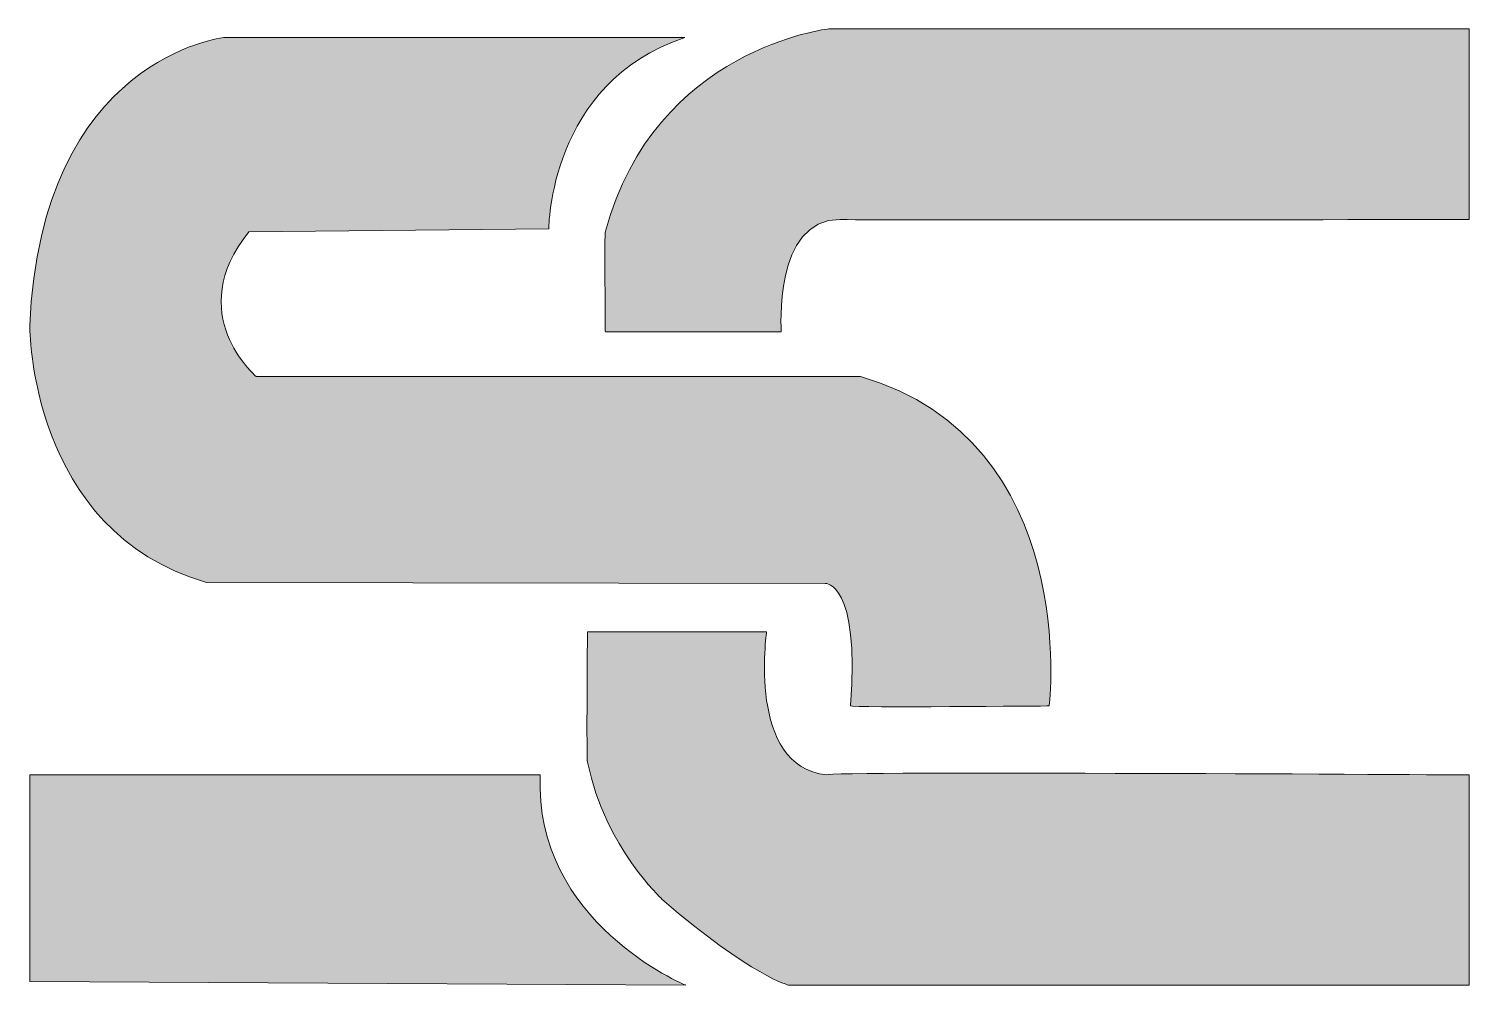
# Model space of a CAD drawing. Header units: inches. Extents: x 101.5 to 181.2, y -168.2 to -115.3.
import ezdxf

# ---------------------------------------------------------------- set-up
doc = ezdxf.new("R2010")
doc.units = ezdxf.units.IN
doc.header["$MEASUREMENT"] = 0
doc.layers.add('Layer 1', color=7, linetype='Continuous')

# ---------------------------------------------------------------- blocks, each defined once
blk = doc.blocks.new('block 2')
at = {"layer": 'Layer 1', "true_color": 0x0f5264}
h = blk.add_hatch(color=138, dxfattribs=at)
h.dxf.hatch_style = 2
edge = h.paths.add_edge_path()
edge.add_spline(control_points=[(133.392, -132.094), (133.392, -132.094), (143.133, -132.094), (143.133, -132.094), (143.133, -132.094), (142.655, -125.871), (146.398, -125.871), (146.329, -125.946), (181.215, -125.871), (181.215, -125.871), (181.215, -125.871), (181.215, -115.327), (181.215, -115.327), (181.215, -115.327), (145.785, -115.327), (145.785, -115.327), (145.785, -115.327), (136.172, -116.353), (133.392, -126.53), (133.336, -126.604), (133.392, -132.094), (133.392, -132.094)], knot_values=[0, 0, 0, 0, 1, 1, 1, 2, 2, 2, 3, 3, 3, 4, 4, 4, 5, 5, 5, 6, 6, 6, 7, 7, 7, 7], degree=3, periodic=1)
h = blk.add_hatch(color=138, dxfattribs=at)
h.dxf.hatch_style = 2
edge = h.paths.add_edge_path()
edge.add_spline(control_points=[(132.402, -148.693), (132.402, -148.693), (142.322, -148.693), (142.322, -148.693), (142.322, -148.693), (141.21, -156.167), (145.654, -156.606), (145.284, -156.387), (181.215, -156.606), (181.215, -156.606), (181.215, -156.606), (181.215, -168.239), (181.215, -168.239), (181.215, -168.239), (143.555, -168.239), (143.555, -168.239), (143.555, -168.239), (141.586, -167.831), (136.512, -163.48), (136.512, -163.395), (133.431, -160.757), (132.402, -155.892), (132.344, -155.892), (132.402, -148.693), (132.402, -148.693)], knot_values=[0, 0, 0, 0, 1, 1, 1, 2, 2, 2, 3, 3, 3, 4, 4, 4, 5, 5, 5, 6, 6, 6, 7, 7, 7, 8, 8, 8, 8], degree=3, periodic=1)
at = {"layer": 'Layer 1', "lineweight": 0}
for points, knots in [([(133.392, -132.094), (133.392, -132.094), (143.133, -132.094), (143.133, -132.094), (143.133, -132.094), (142.655, -125.871), (146.398, -125.871), (146.329, -125.946), (181.215, -125.871), (181.215, -125.871), (181.215, -125.871), (181.215, -115.327), (181.215, -115.327), (181.215, -115.327), (145.785, -115.327), (145.785, -115.327), (145.785, -115.327), (136.172, -116.353), (133.392, -126.53), (133.336, -126.604), (133.392, -132.094), (133.392, -132.094)], [0, 0, 0, 0, 1, 1, 1, 2, 2, 2, 3, 3, 3, 4, 4, 4, 5, 5, 5, 6, 6, 6, 7, 7, 7, 7]), ([(132.402, -148.693), (132.402, -148.693), (142.322, -148.693), (142.322, -148.693), (142.322, -148.693), (141.21, -156.167), (145.654, -156.606), (145.284, -156.387), (181.215, -156.606), (181.215, -156.606), (181.215, -156.606), (181.215, -168.239), (181.215, -168.239), (181.215, -168.239), (143.555, -168.239), (143.555, -168.239), (143.555, -168.239), (141.586, -167.831), (136.512, -163.48), (136.512, -163.395), (133.431, -160.757), (132.402, -155.892), (132.344, -155.892), (132.402, -148.693), (132.402, -148.693)], [0, 0, 0, 0, 1, 1, 1, 2, 2, 2, 3, 3, 3, 4, 4, 4, 5, 5, 5, 6, 6, 6, 7, 7, 7, 8, 8, 8, 8])]:
    blk.add_open_spline(points, degree=3, knots=knots, dxfattribs=at)
blk = doc.blocks.new('block 3')
at = {"layer": 'Layer 1', "true_color": 0x0c758f}
h = blk.add_hatch(color=144, dxfattribs=at)
h.dxf.hatch_style = 2
edge = h.paths.add_edge_path()
edge.add_spline(control_points=[(137.784, -115.806), (137.784, -115.806), (112.293, -115.806), (112.293, -115.806), (112.293, -115.806), (102.158, -116.878), (101.528, -131.768), (101.528, -131.768), (101.476, -143.125), (111.315, -145.96), (111.315, -145.96), (145.567, -146.013), (145.567, -146.013), (145.567, -146.013), (147.494, -145.921), (146.961, -152.792), (146.957, -152.885), (157.961, -152.792), (157.961, -152.792), (157.961, -152.792), (159.77, -138.165), (147.524, -134.559), (147.524, -134.559), (114.056, -134.559), (114.056, -134.559), (114.056, -134.559), (109.982, -131.082), (113.663, -126.557), (113.663, -126.557), (130.262, -126.4), (130.262, -126.4), (130.262, -126.4), (130.269, -118.313), (137.784, -115.806)], knot_values=[0, 0, 0, 0, 1, 1, 1, 2, 2, 2, 3, 3, 3, 4, 4, 4, 5, 5, 5, 6, 6, 6, 7, 7, 7, 8, 8, 8, 9, 9, 9, 10, 10, 10, 11, 11, 11, 11], degree=3, periodic=1)
h = blk.add_hatch(color=144, dxfattribs=at)
h.dxf.hatch_style = 2
edge = h.paths.add_edge_path()
edge.add_spline(control_points=[(129.792, -156.606), (129.792, -156.606), (101.528, -156.606), (101.528, -156.606), (101.528, -156.606), (101.528, -168.042), (101.528, -168.042), (101.528, -168.042), (137.834, -168.239), (137.834, -168.239), (137.834, -168.239), (129.417, -164.771), (129.792, -156.606)], knot_values=[0, 0, 0, 0, 1, 1, 1, 2, 2, 2, 3, 3, 3, 4, 4, 4, 4], degree=3, periodic=1)
at = {"layer": 'Layer 1', "lineweight": 0}
for points, knots in [([(137.784, -115.806), (137.784, -115.806), (112.293, -115.806), (112.293, -115.806), (112.293, -115.806), (102.158, -116.878), (101.528, -131.768), (101.528, -131.768), (101.476, -143.125), (111.315, -145.96), (111.315, -145.96), (145.567, -146.013), (145.567, -146.013), (145.567, -146.013), (147.494, -145.921), (146.961, -152.792), (146.957, -152.885), (157.961, -152.792), (157.961, -152.792), (157.961, -152.792), (159.77, -138.165), (147.524, -134.559), (147.524, -134.559), (114.056, -134.559), (114.056, -134.559), (114.056, -134.559), (109.982, -131.082), (113.663, -126.557), (113.663, -126.557), (130.262, -126.4), (130.262, -126.4), (130.262, -126.4), (130.269, -118.313), (137.784, -115.806)], [0, 0, 0, 0, 1, 1, 1, 2, 2, 2, 3, 3, 3, 4, 4, 4, 5, 5, 5, 6, 6, 6, 7, 7, 7, 8, 8, 8, 9, 9, 9, 10, 10, 10, 11, 11, 11, 11]), ([(129.792, -156.606), (129.792, -156.606), (101.528, -156.606), (101.528, -156.606), (101.528, -156.606), (101.528, -168.042), (101.528, -168.042), (101.528, -168.042), (137.834, -168.239), (137.834, -168.239), (137.834, -168.239), (129.417, -164.771), (129.792, -156.606)], [0, 0, 0, 0, 1, 1, 1, 2, 2, 2, 3, 3, 3, 4, 4, 4, 4])]:
    blk.add_open_spline(points, degree=3, knots=knots, dxfattribs=at)
blk = doc.blocks.new('block 4')
at = {"layer": 'Layer 1', "true_color": 0x0f5264}
h = blk.add_hatch(color=138, dxfattribs=at)
h.dxf.hatch_style = 2
edge = h.paths.add_edge_path()
edge.add_spline(control_points=[(133.392, -132.094), (133.392, -132.094), (143.133, -132.094), (143.133, -132.094), (143.133, -132.094), (142.655, -125.871), (146.398, -125.871), (146.329, -125.946), (181.215, -125.871), (181.215, -125.871), (181.215, -125.871), (181.215, -115.327), (181.215, -115.327), (181.215, -115.327), (145.785, -115.327), (145.785, -115.327), (145.785, -115.327), (136.172, -116.353), (133.392, -126.53), (133.336, -126.604), (133.392, -132.094), (133.392, -132.094)], knot_values=[0, 0, 0, 0, 1, 1, 1, 2, 2, 2, 3, 3, 3, 4, 4, 4, 5, 5, 5, 6, 6, 6, 7, 7, 7, 7], degree=3, periodic=1)
h = blk.add_hatch(color=138, dxfattribs=at)
h.dxf.hatch_style = 2
edge = h.paths.add_edge_path()
edge.add_spline(control_points=[(132.402, -148.693), (132.402, -148.693), (142.322, -148.693), (142.322, -148.693), (142.322, -148.693), (141.21, -156.167), (145.654, -156.606), (145.284, -156.387), (181.215, -156.606), (181.215, -156.606), (181.215, -156.606), (181.215, -168.239), (181.215, -168.239), (181.215, -168.239), (143.555, -168.239), (143.555, -168.239), (143.555, -168.239), (141.586, -167.831), (136.512, -163.48), (136.512, -163.395), (133.431, -160.757), (132.402, -155.892), (132.344, -155.892), (132.402, -148.693), (132.402, -148.693)], knot_values=[0, 0, 0, 0, 1, 1, 1, 2, 2, 2, 3, 3, 3, 4, 4, 4, 5, 5, 5, 6, 6, 6, 7, 7, 7, 8, 8, 8, 8], degree=3, periodic=1)
at = {"layer": 'Layer 1', "lineweight": 0}
for points, knots in [([(133.392, -132.094), (133.392, -132.094), (143.133, -132.094), (143.133, -132.094), (143.133, -132.094), (142.655, -125.871), (146.398, -125.871), (146.329, -125.946), (181.215, -125.871), (181.215, -125.871), (181.215, -125.871), (181.215, -115.327), (181.215, -115.327), (181.215, -115.327), (145.785, -115.327), (145.785, -115.327), (145.785, -115.327), (136.172, -116.353), (133.392, -126.53), (133.336, -126.604), (133.392, -132.094), (133.392, -132.094)], [0, 0, 0, 0, 1, 1, 1, 2, 2, 2, 3, 3, 3, 4, 4, 4, 5, 5, 5, 6, 6, 6, 7, 7, 7, 7]), ([(132.402, -148.693), (132.402, -148.693), (142.322, -148.693), (142.322, -148.693), (142.322, -148.693), (141.21, -156.167), (145.654, -156.606), (145.284, -156.387), (181.215, -156.606), (181.215, -156.606), (181.215, -156.606), (181.215, -168.239), (181.215, -168.239), (181.215, -168.239), (143.555, -168.239), (143.555, -168.239), (143.555, -168.239), (141.586, -167.831), (136.512, -163.48), (136.512, -163.395), (133.431, -160.757), (132.402, -155.892), (132.344, -155.892), (132.402, -148.693), (132.402, -148.693)], [0, 0, 0, 0, 1, 1, 1, 2, 2, 2, 3, 3, 3, 4, 4, 4, 5, 5, 5, 6, 6, 6, 7, 7, 7, 8, 8, 8, 8])]:
    blk.add_open_spline(points, degree=3, knots=knots, dxfattribs=at)
blk = doc.blocks.new('block 5')
at = {"layer": 'Layer 1', "true_color": 0x0c758f}
h = blk.add_hatch(color=144, dxfattribs=at)
h.dxf.hatch_style = 2
edge = h.paths.add_edge_path()
edge.add_spline(control_points=[(137.784, -115.806), (137.784, -115.806), (112.293, -115.806), (112.293, -115.806), (112.293, -115.806), (102.158, -116.878), (101.528, -131.768), (101.528, -131.768), (101.476, -143.125), (111.315, -145.96), (111.315, -145.96), (145.567, -146.013), (145.567, -146.013), (145.567, -146.013), (147.494, -145.921), (146.961, -152.792), (146.957, -152.885), (157.961, -152.792), (157.961, -152.792), (157.961, -152.792), (159.77, -138.165), (147.524, -134.559), (147.524, -134.559), (114.056, -134.559), (114.056, -134.559), (114.056, -134.559), (109.982, -131.082), (113.663, -126.557), (113.663, -126.557), (130.262, -126.4), (130.262, -126.4), (130.262, -126.4), (130.269, -118.313), (137.784, -115.806)], knot_values=[0, 0, 0, 0, 1, 1, 1, 2, 2, 2, 3, 3, 3, 4, 4, 4, 5, 5, 5, 6, 6, 6, 7, 7, 7, 8, 8, 8, 9, 9, 9, 10, 10, 10, 11, 11, 11, 11], degree=3, periodic=1)
h = blk.add_hatch(color=144, dxfattribs=at)
h.dxf.hatch_style = 2
edge = h.paths.add_edge_path()
edge.add_spline(control_points=[(129.792, -156.606), (129.792, -156.606), (101.528, -156.606), (101.528, -156.606), (101.528, -156.606), (101.528, -168.042), (101.528, -168.042), (101.528, -168.042), (137.834, -168.239), (137.834, -168.239), (137.834, -168.239), (129.417, -164.771), (129.792, -156.606)], knot_values=[0, 0, 0, 0, 1, 1, 1, 2, 2, 2, 3, 3, 3, 4, 4, 4, 4], degree=3, periodic=1)
at = {"layer": 'Layer 1', "lineweight": 0}
for points, knots in [([(137.784, -115.806), (137.784, -115.806), (112.293, -115.806), (112.293, -115.806), (112.293, -115.806), (102.158, -116.878), (101.528, -131.768), (101.528, -131.768), (101.476, -143.125), (111.315, -145.96), (111.315, -145.96), (145.567, -146.013), (145.567, -146.013), (145.567, -146.013), (147.494, -145.921), (146.961, -152.792), (146.957, -152.885), (157.961, -152.792), (157.961, -152.792), (157.961, -152.792), (159.77, -138.165), (147.524, -134.559), (147.524, -134.559), (114.056, -134.559), (114.056, -134.559), (114.056, -134.559), (109.982, -131.082), (113.663, -126.557), (113.663, -126.557), (130.262, -126.4), (130.262, -126.4), (130.262, -126.4), (130.269, -118.313), (137.784, -115.806)], [0, 0, 0, 0, 1, 1, 1, 2, 2, 2, 3, 3, 3, 4, 4, 4, 5, 5, 5, 6, 6, 6, 7, 7, 7, 8, 8, 8, 9, 9, 9, 10, 10, 10, 11, 11, 11, 11]), ([(129.792, -156.606), (129.792, -156.606), (101.528, -156.606), (101.528, -156.606), (101.528, -156.606), (101.528, -168.042), (101.528, -168.042), (101.528, -168.042), (137.834, -168.239), (137.834, -168.239), (137.834, -168.239), (129.417, -164.771), (129.792, -156.606)], [0, 0, 0, 0, 1, 1, 1, 2, 2, 2, 3, 3, 3, 4, 4, 4, 4])]:
    blk.add_open_spline(points, degree=3, knots=knots, dxfattribs=at)

msp = doc.modelspace()

# ---------------------------------------------------------------- block references
at = {"layer": 'Layer 1'}
for name in ['block 2', 'block 4', 'block 3', 'block 5']:
    msp.add_blockref(name, (0, 0), dxfattribs=at)

doc.saveas('drawing.dxf')
